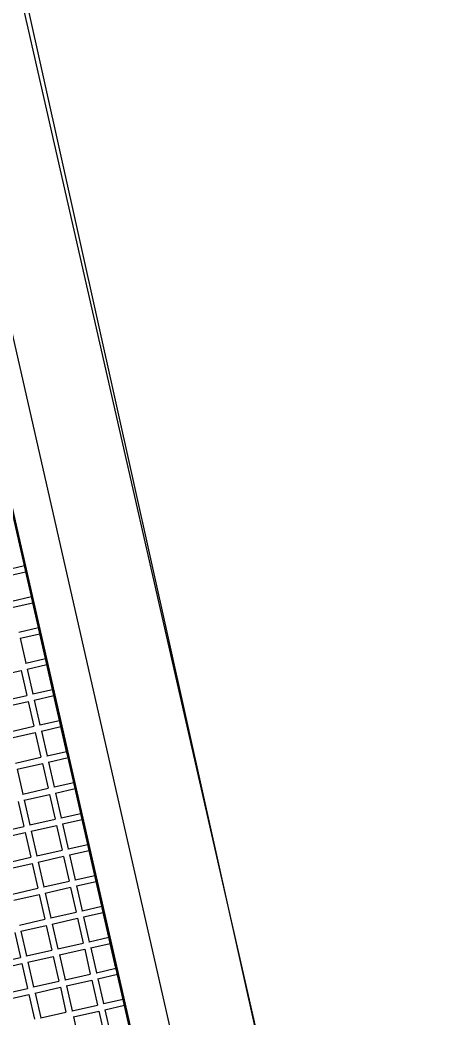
# Model space of a CAD drawing. Header units: inches. Extents: x -1841 to -80, y -100 to 1021.
# Drawn here: x -462.561 to -461.975, y 567.772 to 569.17 of the extents above; entities that cross this region are included whole.
import ezdxf

# ---------------------------------------------------------------- set-up
doc = ezdxf.new("R2010")
doc.units = ezdxf.units.IN
doc.header["$MEASUREMENT"] = 0
doc.layers.add('Edges', color=7, linetype='Continuous')
doc.layers.add('PDF_Geometry', color=7, linetype='Continuous', true_color=0x777777)

# ---------------------------------------------------------------- blocks, each defined once
blk = doc.blocks.new('infrared patio heater fr')
at = {"layer": 'Edges'}
for p, q in [((-50, 10.889), (50, 10.889)), ((-40, 8.228), (40, 8.228)), ((-40, 6.998), (40, 6.998)), ((38, 6.971), (-38, 6.971)), ((10.526, 6.971), (9.713, 6.971)), ((10.526, 6.329), (10.526, 6.971)), ((10.726, 6.971), (10.526, 6.971)), ((10.727, 6.329), (10.726, 6.971)), ((11.54, 6.971), (10.726, 6.971)), ((11.54, 6.329), (11.54, 6.971)), ((11.739, 6.971), (11.54, 6.971)), ((11.741, 6.329), (11.739, 6.971)), ((12.553, 6.971), (11.739, 6.971)), ((12.553, 6.329), (12.553, 6.971)), ((12.753, 6.971), (12.553, 6.971)), ((12.754, 6.329), (12.753, 6.971)), ((13.566, 6.971), (12.753, 6.971)), ((13.566, 6.329), (13.566, 6.971)), ((13.766, 6.971), (13.566, 6.971)), ((13.767, 6.329), (13.766, 6.971)), ((14.58, 6.971), (13.766, 6.971)), ((14.58, 6.329), (14.58, 6.971)), ((14.779, 6.971), (14.58, 6.971)), ((14.781, 6.329), (14.779, 6.971)), ((15.593, 6.971), (14.779, 6.971)), ((15.593, 6.329), (15.593, 6.971)), ((15.793, 6.971), (15.593, 6.971)), ((15.794, 6.329), (15.793, 6.971)), ((16.606, 6.971), (15.793, 6.971)), ((16.606, 6.329), (16.606, 6.971)), ((16.806, 6.971), (16.606, 6.971)), ((16.807, 6.329), (16.806, 6.971)), ((17.62, 6.971), (16.806, 6.971)), ((17.62, 6.329), (17.62, 6.971)), ((17.819, 6.971), (17.62, 6.971)), ((17.821, 6.329), (17.819, 6.971)), ((18.633, 6.971), (17.819, 6.971)), ((18.633, 6.329), (18.633, 6.971)), ((18.833, 6.971), (18.633, 6.971)), ((18.834, 6.329), (18.833, 6.971)), ((19.646, 6.971), (18.833, 6.971)), ((19.646, 6.329), (19.646, 6.971)), ((19.846, 6.971), (19.646, 6.971)), ((19.847, 6.329), (19.846, 6.971)), ((20.66, 6.971), (19.846, 6.971)), ((20.66, 6.329), (20.66, 6.971)), ((20.859, 6.971), (20.66, 6.971)), ((20.861, 6.329), (20.859, 6.971)), ((21.673, 6.971), (20.859, 6.971)), ((21.673, 6.329), (21.673, 6.971)), ((21.873, 6.971), (21.673, 6.971)), ((21.874, 6.329), (21.873, 6.971)), ((22.686, 6.971), (21.873, 6.971)), ((22.686, 6.329), (22.686, 6.971)), ((22.886, 6.971), (22.686, 6.971)), ((22.887, 6.329), (22.886, 6.971)), ((23.7, 6.971), (22.886, 6.971)), ((23.7, 6.329), (23.7, 6.971)), ((23.899, 6.971), (23.7, 6.971)), ((23.901, 6.329), (23.899, 6.971)), ((24.713, 6.971), (23.899, 6.971)), ((24.713, 6.329), (24.713, 6.971)), ((24.913, 6.971), (24.713, 6.971)), ((24.914, 6.329), (24.913, 6.971)), ((25.726, 6.971), (24.913, 6.971)), ((12.753, 6.325), (12.754, 6.329)), ((12.754, 6.329), (13.566, 6.329)), ((13.566, 6.318), (13.566, 6.329)), ((13.766, 6.325), (13.767, 6.329)), ((13.767, 5.303), (13.766, 6.131)), ((13.767, 6.329), (14.58, 6.329)), ((13.769, 6.131), (14.58, 6.131)), ((14.58, 6.318), (14.58, 6.329)), ((14.58, 5.303), (14.58, 6.131)), ((14.779, 6.325), (14.781, 6.329)), ((14.781, 5.303), (14.779, 6.131)), ((14.781, 6.329), (15.593, 6.329)), ((14.782, 6.131), (15.593, 6.131)), ((15.593, 6.318), (15.593, 6.329)), ((15.593, 5.303), (15.593, 6.131)), ((15.793, 6.325), (15.794, 6.329)), ((15.794, 5.303), (15.793, 6.131)), ((15.794, 6.329), (16.606, 6.329)), ((15.795, 6.131), (16.606, 6.131)), ((16.606, 6.318), (16.606, 6.329)), ((16.606, 5.303), (16.606, 6.131)), ((16.806, 6.325), (16.807, 6.329)), ((16.807, 5.303), (16.806, 6.131)), ((16.807, 6.329), (17.62, 6.329)), ((16.809, 6.131), (17.62, 6.131)), ((17.62, 6.318), (17.62, 6.329)), ((17.62, 5.303), (17.62, 6.131)), ((17.819, 6.325), (17.821, 6.329)), ((17.821, 5.303), (17.819, 6.131)), ((17.821, 6.329), (18.633, 6.329)), ((17.822, 6.131), (18.633, 6.131)), ((18.633, 6.318), (18.633, 6.329)), ((18.633, 5.303), (18.633, 6.131)), ((18.833, 6.325), (18.834, 6.329)), ((18.834, 5.303), (18.833, 6.131)), ((18.834, 6.329), (19.646, 6.329)), ((18.835, 6.131), (19.646, 6.131)), ((19.646, 6.318), (19.646, 6.329)), ((19.646, 5.303), (19.646, 6.131)), ((19.846, 6.325), (19.847, 6.329)), ((19.847, 5.303), (19.846, 6.131)), ((19.847, 6.329), (20.66, 6.329)), ((19.849, 6.131), (20.66, 6.131)), ((20.66, 6.318), (20.66, 6.329)), ((20.66, 5.303), (20.66, 6.131)), ((20.859, 6.325), (20.861, 6.329)), ((20.861, 5.303), (20.859, 6.131)), ((20.861, 6.329), (21.673, 6.329)), ((20.862, 6.131), (21.673, 6.131)), ((21.673, 6.318), (21.673, 6.329)), ((21.673, 5.303), (21.673, 6.131)), ((21.873, 6.325), (21.874, 6.329)), ((21.874, 5.303), (21.873, 6.131)), ((21.874, 6.329), (22.686, 6.329)), ((21.875, 6.131), (22.686, 6.131)), ((22.686, 6.318), (22.686, 6.329)), ((22.686, 5.303), (22.686, 6.131)), ((22.886, 6.325), (22.887, 6.329)), ((22.887, 5.303), (22.886, 6.131)), ((22.887, 6.329), (23.7, 6.329)), ((22.889, 6.131), (23.7, 6.131)), ((23.7, 6.323), (23.7, 6.329)), ((23.7, 6.318), (23.7, 6.323)), ((23.7, 5.303), (23.7, 6.131)), ((23.899, 6.325), (23.901, 6.329)), ((23.901, 5.303), (23.899, 6.131)), ((23.901, 6.329), (24.713, 6.329)), ((23.902, 6.131), (24.713, 6.131)), ((24.713, 6.318), (24.713, 6.329)), ((24.713, 5.303), (24.713, 6.131)), ((24.913, 6.325), (24.914, 6.329)), ((24.914, 5.303), (24.913, 6.131)), ((24.914, 6.329), (25.726, 6.329)), ((24.915, 6.131), (25.726, 6.131)), ((16.807, 5.303), (17.62, 5.303)), ((17.62, 5.295), (17.62, 5.303)), ((17.819, 5.299), (17.821, 5.303)), ((17.819, 5.105), (18.633, 5.105)), ((17.821, 5.303), (18.633, 5.303)), ((18.633, 5.295), (18.633, 5.303)), ((18.633, 4.277), (18.633, 5.105)), ((18.833, 5.299), (18.834, 5.303)), ((18.833, 5.105), (19.646, 5.105)), ((18.834, 4.277), (18.833, 5.105)), ((18.834, 5.303), (19.646, 5.303)), ((19.646, 5.295), (19.646, 5.303)), ((19.646, 4.277), (19.646, 5.105)), ((19.846, 5.299), (19.847, 5.303)), ((19.846, 5.105), (20.66, 5.105)), ((19.847, 4.277), (19.846, 5.105)), ((19.847, 5.303), (20.66, 5.303)), ((20.66, 5.295), (20.66, 5.303)), ((20.66, 4.277), (20.66, 5.105)), ((20.859, 5.299), (20.861, 5.303)), ((20.859, 5.105), (21.673, 5.105)), ((20.861, 4.277), (20.859, 5.105)), ((20.861, 5.303), (21.673, 5.303)), ((21.673, 5.295), (21.673, 5.303)), ((21.673, 4.277), (21.673, 5.105)), ((21.873, 5.299), (21.874, 5.303)), ((21.873, 5.105), (22.686, 5.105)), ((21.874, 4.277), (21.873, 5.105)), ((21.874, 5.303), (22.686, 5.303)), ((22.686, 5.297), (22.686, 5.303)), ((22.686, 4.277), (22.686, 5.105)), ((22.886, 5.299), (22.887, 5.303)), ((22.886, 5.105), (23.7, 5.105)), ((22.887, 4.277), (22.886, 5.105)), ((22.887, 5.303), (23.7, 5.303)), ((23.7, 5.297), (23.7, 5.303)), ((23.7, 4.277), (23.7, 5.105)), ((23.899, 5.299), (23.901, 5.303)), ((23.899, 5.105), (24.713, 5.105)), ((23.901, 4.277), (23.899, 5.105)), ((23.901, 5.303), (24.713, 5.303)), ((24.713, 5.293), (24.713, 5.303)), ((24.713, 4.277), (24.713, 5.105)), ((24.913, 5.299), (24.914, 5.303)), ((24.914, 5.303), (25.726, 5.303)), ((21.873, 4.273), (21.874, 4.277)), ((21.874, 4.277), (22.686, 4.277)), ((22.687, 4.271), (22.686, 4.277)), ((22.886, 4.273), (22.887, 4.277)), ((22.887, 4.277), (23.7, 4.277)), ((23.7, 4.271), (23.7, 4.277)), ((23.899, 4.273), (23.901, 4.277)), ((23.901, 4.277), (24.713, 4.277)), ((24.713, 4.267), (24.713, 4.277)), ((21.873, 4.079), (22.686, 4.079)), ((22.686, 3.251), (22.686, 4.079)), ((22.886, 4.079), (23.7, 4.079)), ((22.887, 3.251), (22.886, 4.079)), ((23.7, 3.251), (23.7, 4.079)), ((23.899, 4.079), (24.713, 4.079)), ((23.9, 3.251), (23.899, 4.079))]:
    blk.add_line(p, q, dxfattribs=at)

msp = doc.modelspace()

# ---------------------------------------------------------------- linework, layer by layer
at = {"layer": 'PDF_Geometry', "color": 7, "lineweight": 25}
msp.add_lwpolyline([(-451.8396, 521.0822), (-469.1349, 598.768)], dxfattribs=at)

# ---------------------------------------------------------------- block references
at = {"color": 7, "lineweight": 25, "xscale": 0.04390327370764167, "yscale": 0.04390327370764167, "zscale": 0.04390327370764167, "rotation": 282.8184996599286}
msp.add_blockref('infrared patio heater fr', (-462.9555, 568.7886), dxfattribs=at)

doc.saveas('drawing.dxf')
